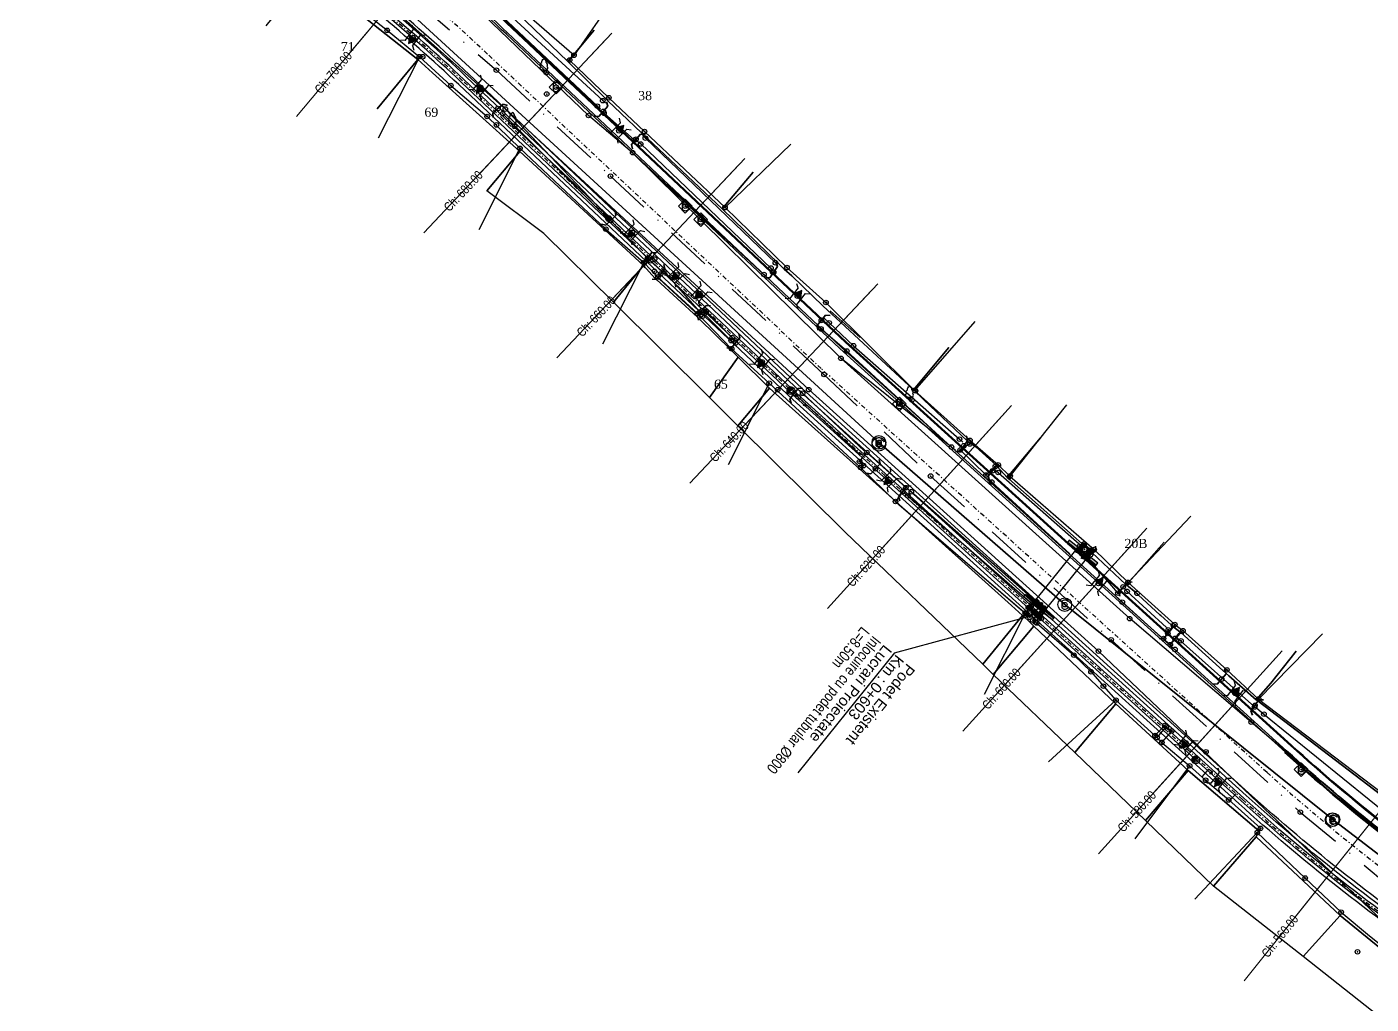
# Model space of a CAD drawing. Extents: x 0 to 459354, y 0 to 625322.
# Drawn here: x 458775 to 458922.2, y 624928.6 to 625035.5 of the extents above; entities that cross this region are included whole.
import ezdxf
from ezdxf.enums import TextEntityAlignment as Align

# ---------------------------------------------------------------- set-up
doc = ezdxf.new("R2010")
doc.units = 0
doc.header["$PDMODE"] = 32
doc.header["$PDSIZE"] = 0.5
doc.linetypes.add('DASHDOT', pattern=[1, 0.5, -0.25, 0, -0.25])
doc.linetypes.add('ZDASHDOT5x2', pattern=[9, 5, -2, 0, -2])
doc.layers.get('0').update_dxf_attribs({"color": 8})
for name, color, linetype in [('000_PXY', 8, 'Continuous'), ('02_ACCES_CURTE', 8, 'Continuous'), ('03_LINIE_ELECTRICA_AER', 8, 'Continuous'), ('05_CV_CANAL', 8, 'Continuous'), ('05_CV_GAZ_AER', 8, 'Continuous'), ('07_TREE_POM', 7, 'Continuous'), ('09_ApaAx', 8, 'RIGOLA'), ('ACCES', 221, 'Continuous'), ('Apa', 8, 'Continuous'), ('Ax proiectat', 12, 'DASHDOT'), ('B-mare', 11, 'Continuous'), ('B-mica', 11, 'Continuous'), ('Carosabil Pr', 12, 'Continuous'), ('coronam-pr', 11, 'Continuous'), ('DrumAx', 8, 'ZDASHDOT5x2'), ('DrumLateral', 8, 'Continuous'), ('Gard', 3, 'PLASA'), ('Gard Nou', 91, 'Continuous'), ('LIMITE', 1, 'Continuous'), ('PARCELE_ClipVS', 82, 'Continuous'), ('PLATFORMA', 1, 'Continuous'), ('PlatformeBetAsf', 161, 'Continuous'), ('PODET', 8, 'Continuous'), ('podete plan', 1, 'Continuous'), ('Sant-Pr', 161, 'Continuous'), ('Text Podet', 161, 'Continuous'), ('Texte', 7, 'Continuous'), ('TOPO_CERC', 1, 'Continuous'), ('TOPO_POINTS', 7, 'Continuous'), ('TOPO_SYMBOL', 8, 'Continuous'), ('tub-pr', 141, 'Continuous'), ('work', 6, 'Continuous'), ('ZID', 11, 'Continuous')]:
    doc.layers.add(name, color=color, linetype=linetype)
for name, color, linetype, lineweight in [('02_PODET', 8, 'Continuous', 35), ('09_Canalizare', 2, 'CANAL', 35), ('Constructii', 1, 'Continuous', 35), ('Cross1', 171, 'Continuous', 35)]:
    doc.layers.add(name, color=color, linetype=linetype, lineweight=lineweight)
doc.layers.add('ARD-XLINES', color=2, linetype='Continuous', lineweight=0, plot=False)
doc.styles.add('Arial', font='arial.ttf', dxfattribs={"width": 0.8})
doc.styles.add('podete', font='arial.ttf')
doc.styles.get("Standard").update_dxf_attribs({"font": 'arial.ttf'})
doc.styles.add('Times2', font='times.ttf', dxfattribs={"height": 2})
doc.linetypes.add('CANAL', pattern='A,3.5,-0.5,[4,GEOLAND.SHX,S=1,R=0,X=0,Y=0],-0.5,3.5,-2.5,3.5,-0.9,["C",Standard,S=1.5,R=0,X=-0.5,Y=-0.75],-0.9,3.5,-2.5', length=21.8)
doc.linetypes.add('FENCELINE3-ISO', pattern='A,8.89,[130,ltypeshp.shx,S=3.175,R=45,X=0,Y=0],0,[130,ltypeshp.shx,S=3.175,R=-45,X=0,Y=0],27.94', length=36.83)
doc.linetypes.add('PLASA', pattern='A,5,[2,GEOLAND.SHX,S=1,R=0,X=0,Y=0],0,5,[2,GEOLAND.SHX,S=1,R=180,X=0,Y=0],0', length=10)
doc.linetypes.add('RIGOLA', pattern='A,0.001,[6,GEOLAND.SHX,S=1,R=0,X=0,Y=0],-2', length=2.001)

# ---------------------------------------------------------------- blocks, each defined once
blk = doc.blocks.new('PctRad')
blk.add_point((0, 0))
blk = doc.blocks.new('PODETA')
blk.add_hatch(color=256).paths.add_polyline_path([(0.4, 0.1), (0, 0.79), (-0.4, 0.1)])
for points in [[(-0.5, 0.75), (-0.9, 1.03)], [(-0.5, 0.75), (-0.5, -0.75)], [(-0.5, 0), (0.5, 0)], [(0.5, 0.75), (0.9, 1.03)], [(0.5, 0.75), (0.5, -0.75)], [(-0.5, -0.75), (-0.9, -1.03)], [(0.5, -0.75), (0.9, -1.03)]]:
    blk.add_lwpolyline(points)
blk.add_lwpolyline([(-0.4, 0.1), (0.4, 0.1), (0, 0.79)], close=True)
blk = doc.blocks.new('PODET')
for points in [[(-0.75, 0), (-1.03, -0.4)], [(-0.75, 0), (0.75, 0)], [(0.75, 0), (1.03, -0.4)]]:
    blk.add_lwpolyline(points)
blk = doc.blocks.new('AERGAZ')
blk.add_lwpolyline([(0, -0.75), (0.75, 0), (0, 0.75), (-0.75, 0)], close=True)
blk.add_lwpolyline([(0.34, 0.33, 0.487825), (-0.33, 0.33), (-0.33, -0.33, 0.463596), (0.34, -0.35, 0.259718)], format="xyb")
blk.add_lwpolyline([(0.34, -0.35), (0.34, -0.07), (-0.02, -0.07)])
blk = doc.blocks.new('POM')
blk.add_line((-0.5, 0), (0, 0))
for points in [[(-0.5, 0.54, -0.130249), (-1.21, 0.72, -0.39298), (-1.19, 1.41, -0.37007), (-1, 2.22, -0.339624), (-0.5, 3, -0.339624)], [(-0.5, 0.54, 0.130249), (0.21, 0.72, 0.39298), (0.19, 1.41, 0.37007), (0, 2.22, 0.339624), (-0.5, 3, 0.339624)]]:
    blk.add_lwpolyline(points, format="xyb")
blk.add_lwpolyline([(-0.5, 0), (-0.5, 0.54)])
blk = doc.blocks.new('LEB')
for points in [[(-0.85, 0, 0, 0, 0), (-5, 0, 0, 1, 0), (-4.18, 0, 0.25, 0.25, 0)], [(0.85, 0, 0, 0, 0), (5, 0, 0, 1, 0), (4.18, 0, 0.25, 0.25, 0)]]:
    blk.add_lwpolyline(points, format="xyseb")
for points in [[(0, 0), (-0.85, 0)], [(0, 0.1), (-0.84, 0.1)], [(0, 0.2), (-0.83, 0.2)], [(0, 0.3), (-0.8, 0.3)], [(-0.8, 0.29), (-0.8, -0.29)], [(0, 0.4), (-0.75, 0.4)], [(-0.7, 0.48), (-0.7, -0.48)], [(0, 0.5), (-0.69, 0.5)], [(-0.6, 0.6), (-0.6, -0.6)], [(0, 0.6), (-0.6, 0.6)], [(-0.5, 0.69), (-0.5, -0.69)], [(0, 0.7), (-0.48, 0.7)], [(-0.4, 0.75), (-0.4, -0.75)], [(-0.3, 0.8), (-0.3, -0.8)], [(0, 0.8), (-0.29, 0.8)], [(-0.2, 0.83), (-0.2, -0.83)], [(-0.1, 0.84), (-0.1, -0.84)], [(0, 0.85), (0, -0.85)], [(0, -0.1), (-0.84, -0.1)], [(0, -0.2), (-0.83, -0.2)], [(0, -0.3), (-0.8, -0.3)], [(0, -0.4), (-0.75, -0.4)], [(0, -0.5), (-0.69, -0.5)], [(0, -0.6), (-0.6, -0.6)], [(0, -0.7), (-0.48, -0.7)], [(0, -0.8), (-0.29, -0.8)]]:
    blk.add_lwpolyline(points)
blk.add_circle((0, 0), 0.85)
blk = doc.blocks.new('CVC')
blk.add_lwpolyline([(0.67, 0.67, 0.487825), (-0.66, 0.67), (-0.66, -0.66, 0.463596), (0.67, -0.7, 0.259718)], format="xyb")
blk.add_circle((0, 0), 1.5)
blk = doc.blocks.new('PUNCTOPO')
at = {"layer": 'TOPO_CERC'}
blk.add_circle((0, 0), 0.25, dxfattribs=at)
at = {"layer": 'TOPO_SYMBOL'}
blk.add_point((0, 0), dxfattribs=at)
blk = doc.blocks.new('$CAMIN_CANAL')
blk.add_circle((0, 0), 1.5)
blk.add_text('C', height=2).set_placement((-0.64, -1.03))
blk = doc.blocks.new('*U47')
at = {"layer": 'coronam-pr'}
h = blk.add_hatch(color=232, dxfattribs=at)
h.paths.add_polyline_path([(0, 0), (0, 0.75), (-0.17, 0.75), (-0.17, 0)])
h.paths.add_polyline_path([(0, -0.75), (0, 0), (-0.17, 0), (-0.17, -0.75)])
h.paths.add_polyline_path([(0, 0.75), (0, 1.87), (-0.07, 2), (-0.4, 2), (-0.4, -2), (-0.07, -2), (0, -1.87), (0, -0.75), (-0.17, -0.75), (-0.17, 0.75)])
h = blk.add_hatch(color=232, dxfattribs=at)
h.paths.add_polyline_path([(7.17, 0), (7.17, 0.75), (7.34, 0.75), (7.34, 0)])
h.paths.add_polyline_path([(7.17, -0.75), (7.17, 0), (7.34, 0), (7.34, -0.75)])
h.paths.add_polyline_path([(7.17, 0.75), (7.17, 1.87), (7.24, 2), (7.57, 2), (7.57, -2), (7.24, -2), (7.17, -1.87), (7.17, -0.75), (7.34, -0.75), (7.34, 0.75)])
at = {"layer": 'coronam-pr', "ltscale": 0.5}
for p, q in [((-0.13, 2), (-0.13, -2)), ((-0.07, -2), (-0.07, 2)), ((7.24, -2), (7.24, 2)), ((7.3, 2), (7.3, -2))]:
    blk.add_line(p, q, dxfattribs=at)
for points in [[(-0.4, -2), (-0.4, 2), (-0.07, 2), (0, 1.87), (0, -1.87), (-0.07, -2)], [(7.57, -2), (7.57, 2), (7.24, 2), (7.17, 1.87), (7.17, -1.87), (7.24, -2)]]:
    blk.add_lwpolyline(points, close=True, dxfattribs=at)
at = {"layer": 'Text Podet', "ltscale": 0.5}
for p, q in [((-14.03, 9.17), (-30.9, 9.17)), ((-14.03, 9.17), (-1.4, 0)), ((-0.4, 0), (-1.4, 0))]:
    blk.add_line(p, q, dxfattribs=at)
at = {"layer": 'tub-pr', "ltscale": 0.3}
for p, q in [((0, 0.75), (7.17, 0.75)), ((0, -0.75), (7.17, -0.75))]:
    blk.add_line(p, q, dxfattribs=at)
at = {"layer": 'Text Podet', "style": 'podete', "width": 1}
for s, p in [('Lucrari Proiectate', (-13.99, 10.65)), ('Km :', (-14, 8.94))]:
    blk.add_text(s, height=1.2, rotation=180, dxfattribs=at).set_placement(p)
at = {"layer": 'Text Podet', "style": 'podete'}
for tag, width, p in [('LUCRARI1', 0.8, (-13.99, 12.6)), ('PODET', 1, (-14, 6.19))]:
    blk.add_attdef(tag, text='', height=1.2, rotation=180, dxfattribs=dict(at, width=width)).set_placement(p, align=Align.TOP_LEFT)
at = {"layer": 'Text Podet', "style": 'podete', "oblique": 360}
for tag, width, p in [('LUCRARI', 0.8, (-13.99, 10.99)), ('KM', 1, (-17.8, 7.74))]:
    blk.add_attdef(tag, text='', height=1.2, rotation=180, dxfattribs=dict(at, width=width)).set_placement(p, align=Align.TOP_LEFT)

msp = doc.modelspace()

# ---------------------------------------------------------------- linework, layer by layer
at = {"layer": '09_ApaAx', "linetype": 'Continuous'}
for points in [[(458793.679, 625065.334, 357.389), (458819.646, 625043.684, 357.062), (458837.482, 625026.855, 356.268), (458837.823, 625026.559, 356.26)], [(458827.111, 625026.045, 357.072), (458838.664, 625014.509, 357.123), (458838.794, 625014.382, 357.118)], [(458841.877, 625023.026, 356.164), (458842.227, 625022.721, 356.156), (458856.488, 625009.142, 356.021), (458856.588, 625009.048, 356.021)], [(458843.135, 625010.106, 356.943), (458843.314, 625009.929, 356.936), (458844.393, 625008.868, 356.911)], [(458849.026, 625004.311, 356.804), (458849.191, 625004.148, 356.8), (458852.136, 625001.19, 356.703), (458852.46, 625000.918, 356.7)], [(458862.313, 625003.66, 356.054), (458862.856, 625003.149, 356.057), (458865.532, 625000.635, 355.96), (458877.136, 624990.416, 355.757), (458877.503, 624990.099, 355.757)], [(458876.693, 624989.167, 356.432), (458876.261, 624989.543, 356.433), (458864.149, 624999.264, 356.724)], [(458859.211, 624995.249, 356.648), (458859.48, 624995.023, 356.646), (458866.297, 624988.706, 356.616)], [(458881.035, 624987.053, 355.757), (458881.374, 624986.761, 355.757), (458890.546, 624978.675, 355.665)], [(458889.215, 624977.852, 356.471), (458880.662, 624985.72, 356.425), (458880.215, 624986.108, 356.426)], [(458871.067, 624984.557, 356.522), (458871.469, 624984.215, 356.512), (458885.1, 624972.388, 355.747)], [(458895.127, 624974.098, 355.406), (458895.477, 624973.752, 355.423), (458899.806, 624969.782, 355.46)], [(458894.953, 624972.575, 356.501), (458894.375, 624973.106, 356.498)], [(458899.138, 624968.818, 356.421), (458894.953, 624972.575, 356.501)], [(458909.665, 624961.02, 355.348), (458910.465, 624960.313, 355.336), (458927.756, 624946.295, 355.393), (458932.296, 624943.329, 355.473), (458932.483, 624943.197, 355.466)]]:
    msp.add_polyline3d(points, dxfattribs=at)
at = {"layer": '09_Canalizare'}
msp.add_polyline3d([(458412.758, 625252.15, 360.219), (458494.912, 625210.561, 359.691), (458536.094, 625186.777, 359.783), (458584.022, 625170.175, 359.513), (458646.357, 625144.513, 359.27), (458770.124, 625072.277, 358.623), (458809.879, 625043.638, 358.163), (458868.313, 624990.057, 356.944), (458888.66, 624972.296, 356.813), (458918.01, 624948.764, 356.691), (458967.377, 624910.996, 355.31), (459005.081, 624876.348, 354.149), (459025.818, 624844.897, 353.334), (459028.629, 624827.889, 353.073), (459013.77, 624776.51, 352.479), (459006.738, 624736.883, 351.989), (459013.103, 624646.775, 350.696), (459041.95, 624549.155, 349.598), (459058.582, 624509.42, 349.445), (459079.9, 624466.879, 349.78), (459079.797, 624438.977, 349.784)], dxfattribs=at)
at = {"layer": 'ACCES'}
msp.add_line((458899.288, 624957.207, 357.723), (458898.535, 624957.958, 357.674), dxfattribs=at)
for points in [[(458814.463, 625035.166, 358.321), (458817.991, 625032.274, 358.253)], [(458821.436, 625029.13, 358.087), (458825.411, 625025.734, 357.905)], [(458838.738, 625027.785, 356.662), (458842.641, 625024.081, 356.707)], [(458858.235, 625009.193, 356.547), (458862.509, 625005.376, 356.495)], [(458844.104, 625008.152, 357.257), (458848.453, 625004.17, 357.29)], [(458852.181, 625000.308, 357.273), (458856.302, 624996.536, 357.157)], [(458878.287, 624990.274, 356.207), (458881.359, 624987.603, 356.074)], [(458866.289, 624987.32, 357.183), (458870.125, 624983.586, 357.116)], [(458891.879, 624978.324, 356.191), (458895.587, 624974.737, 356.188)], [(458900.699, 624970.114, 356.356), (458901.592, 624969.45, 356.298)], [(458906.402, 624965.161, 356.447), (458909.877, 624961.968, 356.43)], [(458899.288, 624957.207, 357.723), (458902.322, 624954.655, 357.585)], [(458904.083, 624953.074, 357.34), (458906.606, 624950.923, 357.404)], [(458914.981, 624942.37, 357.736), (458918.923, 624938.638, 357.684), (458922.014, 624936.053, 357.74)]]:
    msp.add_polyline3d(points, dxfattribs=at)
at = {"layer": 'Apa'}
for points in [[(458838.377, 625027.196, 356.603), (458838.069, 625027.467, 356.611), (458820.111, 625043.993, 357.151), (458794.046, 625065.774, 357.599)], [(458838.894, 625014.494, 357.194), (458838.75, 625014.623, 357.198), (458827.41, 625026.542, 357.478)], [(458857.068, 625009.645, 356.476), (458856.979, 625009.723, 356.479), (458842.741, 625023.356, 356.487), (458842.415, 625023.643, 356.496)], [(458855.872, 625008.287, 356.779), (458855.721, 625008.431, 356.781), (458841.344, 625021.769, 356.952)], [(458844.702, 625009.172, 357.067), (458843.755, 625010.131, 357.07), (458843.425, 625010.428, 357.079)], [(458852.676, 625001.174, 356.957), (458852.237, 625001.521, 356.953), (458849.4, 625004.409, 357.053), (458849.264, 625004.546, 357.053)], [(458866.265, 625001.541, 356.149), (458862.961, 625004.453, 356.266)], [(458876.261, 624989.543, 356.433), (458864.791, 625000.059, 356.672), (458861.964, 625002.481, 356.691), (458861.563, 625002.863, 356.697)], [(458866.704, 624989.145, 356.931), (458859.957, 624995.435, 357.022), (458859.602, 624995.714, 357.019)], [(458885.481, 624972.637, 356.746), (458871.856, 624984.657, 356.779), (458871.448, 624985.005, 356.793)]]:
    msp.add_polyline3d(points, dxfattribs=at)
at = {"layer": 'ARD-XLINES', "lineweight": 0}
for p, q in [((458804.545, 625025.742), (458823.814, 625048.737)), ((458810.326, 625032.641), (458823.171, 625047.97)), ((458818.501, 625013.013), (458839.076, 625034.846)), ((458824.673, 625019.563), (458838.39, 625034.118)), ((458833.056, 624999.296), (458853.631, 625021.129)), ((458839.228, 625005.846), (458852.945, 625020.401)), ((458847.611, 624985.579), (458868.186, 625007.412)), ((458853.783, 624992.129), (458867.5, 625006.684)), ((458862.688, 624971.871), (458882.825, 624994.109)), ((458868.729, 624978.543), (458882.154, 624993.368)), ((458877.513, 624958.447), (458897.65, 624980.684)), ((458883.554, 624965.118), (458896.979, 624979.943)), ((458892.338, 624945.022), (458912.475, 624967.259)), ((458898.379, 624951.693), (458911.804, 624966.518)), ((458908.3, 624931.126), (458927.033, 624954.558)), ((458913.92, 624938.155), (458926.409, 624953.777))]:
    msp.add_line(p, q, dxfattribs=at)
at = {"layer": 'Ax proiectat'}
for points in [[(459026.213, 624816.521, 0.233658), (459018.327, 624860.126), (459017.171, 624861.685, 0.0576291), (458981.816, 624899.398), (458968.407, 624910.751, 0.0261957), (458947.57, 624926.597), (458932.487, 624936.866, -0.0345373), (458910.802, 624953.935), (458861.991, 624998.135), (458825.459, 625032.563, 0.0299651), (458807.077, 625047.916), (458778.842, 625068.76, 0.0270711), (458760.761, 625080.652), (458665.923, 625135.923, 0.0398092), (458622.936, 625156.587), (458561.149, 625180.447), (458532.117, 625192.009, -0.0301771), (458504.831, 625204.832)], [(459022.369, 624817.627, 0.233658), (459015.114, 624857.743), (459013.958, 624859.302, 0.0576291), (458979.231, 624896.346), (458965.822, 624907.698, 0.0261957), (458945.318, 624923.291), (458930.236, 624933.56, -0.0345373), (458908.117, 624950.97), (458859.277, 624995.197), (458822.716, 625029.652, 0.0299651), (458804.701, 625044.698), (458776.466, 625065.542, 0.0270711), (458758.747, 625077.196), (458663.909, 625132.467, 0.0398092), (458621.495, 625152.856), (458559.689, 625176.723), (458530.638, 625188.292, -0.0301771), (458502.914, 625201.321)]]:
    msp.add_lwpolyline(points, format="xyb", dxfattribs=at)
at = {"layer": 'B-mare'}
msp.add_lwpolyline([(459035.885, 624838.255, -0.5073501), (459030.319, 624840.831, 0.1103507), (459020.898, 624862.032), (459019.742, 624863.59, 0.0576291), (458983.884, 624901.841), (458970.474, 624913.193, 0.0261957), (458949.371, 624929.242), (458934.288, 624939.511, -0.0345373), (458912.95, 624956.307), (458864.163, 625000.486), (458827.654, 625034.892, 0.0299651), (458808.977, 625050.49), (458780.742, 625071.334, 0.0270711), (458762.373, 625083.417), (458667.534, 625138.688, 0.0398092), (458624.089, 625159.572), (458562.317, 625183.426), (458550.616, 625188.086, -0.4373485), (458547.558, 625196.035), (458549.759, 625200.508)], format="xyb", dxfattribs=at)
at = {"layer": 'B-mica'}
for p, q in [((458903.705, 624953.467), (458904.469, 624954.31)), ((458906.666, 624950.779), (458907.431, 624951.621))]:
    msp.add_line(p, q, dxfattribs=at)
for points in [[(459031.385, 624838.865, 0.1203958), (459021.46, 624862.448), (459020.304, 624864.007, 0.0576291), (458984.336, 624902.375), (458970.927, 624913.728, 0.0261957), (458949.765, 624929.821), (458934.682, 624940.09, -0.0345373), (458913.42, 624956.826), (458864.638, 625001), (458828.134, 625035.401, 0.0299651), (458809.393, 625051.054), (458781.158, 625071.898, 0.0270711), (458762.725, 625084.022), (458667.887, 625139.293, 0.0398092), (458624.341, 625160.225), (458562.573, 625184.078), (458550.875, 625188.736)], [(459031.504, 624838.754, 0.1210022), (459021.54, 624862.508), (459020.384, 624864.067, 0.0576291), (458984.401, 624902.451), (458970.991, 624913.804, 0.0261957), (458949.821, 624929.903), (458934.739, 624940.172, -0.0345373), (458913.487, 624956.9), (458864.706, 625001.073), (458828.203, 625035.474, 0.0299651), (458809.452, 625051.134), (458781.218, 625071.978, 0.0270711), (458762.775, 625084.108), (458667.937, 625139.379, 0.0398092), (458624.377, 625160.319), (458562.609, 625184.171), (458550.912, 625188.829)]]:
    msp.add_lwpolyline(points, format="xyb", dxfattribs=at)
at = {"layer": 'Carosabil Pr'}
for points in [[(459023.33, 624817.35, 0.233658), (459015.917, 624858.339), (459014.761, 624859.898, 0.0576291), (458979.878, 624897.109), (458966.468, 624908.462, 0.0261957), (458945.881, 624924.117), (458930.799, 624934.386, -0.0345373), (458908.788, 624951.711), (458859.955, 624995.931), (458823.402, 625030.38, 0.0299651), (458805.295, 625045.502), (458777.06, 625066.346, 0.0270711), (458759.251, 625078.06), (458664.412, 625133.331, 0.0398092), (458621.855, 625153.789), (458560.054, 625177.654), (458531.007, 625189.221, -0.0301771), (458503.394, 625202.199)], [(459035.982, 624838.08, -0.5073501), (459030.123, 624840.791, 0.1103507), (459020.737, 624861.912), (459019.581, 624863.471, 0.0576291), (458983.755, 624901.688), (458970.345, 624913.041, 0.0261957), (458949.258, 624929.077), (458934.176, 624939.346, -0.0345373), (458912.816, 624956.158), (458864.027, 625000.339), (458827.517, 625034.746, 0.0299651), (458808.859, 625050.33), (458780.624, 625071.173, 0.0270711), (458762.272, 625083.244), (458667.433, 625138.515, 0.0398092), (458624.017, 625159.386), (458562.244, 625183.24), (458550.542, 625187.9, -0.4373485), (458547.378, 625196.124), (458549.58, 625200.597)]]:
    msp.add_lwpolyline(points, format="xyb", dxfattribs=at)
msp.add_arc((459045.139, 625101.995), 197, 227.7692, 235.94433, dxfattribs=at)
at = {"layer": 'Constructii'}
msp.add_polyline3d([(458843.772, 625008.398, 357.151), (458848.678, 625003.879, 357.108)], dxfattribs=at)
at = {"layer": 'DrumAx'}
msp.add_polyline3d([(458771.04, 625074.75, 358.518), (458795.931, 625056.153, 358.31), (458810.61, 625044.383, 358.138), (458826.432, 625030.802, 357.556), (458838.919, 625019.197, 357.235), (458862.292, 624997.498, 356.907), (458873.964, 624986.37, 356.813), (458893.738, 624968.453, 356.755), (458914.447, 624949.587, 356.749), (458923.901, 624941.742, 356.818), (458930.988, 624936.805, 356.429), (458952.588, 624923.059, 355.583), (458959.367, 624918.569, 355.479), (458984.242, 624897.307, 354.617), (458987.725, 624894.484, 354.53), (458997.878, 624883.871, 354.349), (459009.449, 624871.195, 353.914), (459017.903, 624860.658, 353.705), (459023.341, 624852.731, 353.476), (459026.303, 624842.64, 353.331), (459027.285, 624830.43, 353.139)], dxfattribs=at)
at = {"layer": 'DrumLateral'}
for p, q in [((458895.765, 624970.764, 356.541), (458864.149, 624999.264, 356.724)), ((458909.078, 624959.444, 356.603), (458895.765, 624970.764, 356.541))]:
    msp.add_line(p, q, dxfattribs=at)
for points in [[(458864.149, 624999.264, 356.724), (458841.344, 625021.769, 356.952), (458836.522, 625025.842, 357.08), (458818.956, 625042.7, 357.676), (458813.035, 625046.982, 358.05), (458792.128, 625064.582, 358.26), (458773.349, 625077.987, 358.14), (458760.593, 625085.737, 358.46), (458755.274, 625089.112, 358.482), (458750.003, 625092.751, 358.667), (458740.7, 625098.2, 358.45), (458716.503, 625112.344, 358.506), (458704.26, 625118.217, 358.502), (458701.718, 625119.771, 358.46), (458695.601, 625123.301, 358.449), (458687.035, 625128.097, 358.593), (458680.496, 625131.624, 358.625), (458677.751, 625133.033, 358.665), (458650.347, 625147.913, 358.973), (458634.828, 625155.317, 359.06), (458630.007, 625157.667, 359.03), (458618.888, 625162.581, 359.163)], [(458769.168, 625067.831, 359.324), (458770.355, 625069.101, 358.712), (458773.6, 625068.426, 358.57), (458783.009, 625060.611, 358.403), (458790.428, 625055.583, 358.259), (458809.149, 625042.892, 358.188), (458827.41, 625026.542, 357.478)], [(458827.41, 625026.542, 357.478), (458860.625, 624995.833, 356.983)], [(458860.625, 624995.833, 356.983), (458892.35, 624967.209, 356.783)], [(458892.35, 624967.209, 356.783), (458924.264, 624936.932, 357.106)], [(458961.703, 624921.087, 355.356), (458954.839, 624925.902, 355.357), (458948.469, 624930.483, 355.538), (458935.725, 624939.749, 355.867), (458931.327, 624942.018, 356.165), (458926.559, 624944.599, 356.341), (458909.078, 624959.444, 356.603)]]:
    msp.add_polyline3d(points, dxfattribs=at)
at = {"layer": 'Gard'}
msp.add_line((458870.474, 624983.272, 357.277), (458884.225, 624971.459, 357.282), dxfattribs=at)
at = {"layer": 'Gard Nou', "linetype": 'FENCELINE3-ISO'}
for points in [[(458800.612, 625044.001, 358.626), (458805.157, 625040.816, 358.432), (458805.984, 625041.808, 358.414), (458814.463, 625035.166, 358.321)], [(458823.447, 625042.447, 357.289), (458834.926, 625032.432, 356.713), (458834.442, 625031.913, 356.733), (458838.738, 625027.785, 356.662)], [(458817.991, 625032.274, 358.253), (458821.436, 625029.13, 358.087)], [(458825.411, 625025.734, 357.905), (458829.006, 625022.246, 357.464), (458838.413, 625013.398, 357.477), (458842.561, 625009.746, 357.456), (458844.104, 625008.152, 357.257)], [(458842.641, 625024.081, 356.707), (458851.46, 625015.76, 356.326), (458858.235, 625009.193, 356.547)], [(458862.509, 625005.376, 356.495), (458872.221, 624995.751, 355.965), (458878.287, 624990.274, 356.207)], [(458848.453, 625004.17, 357.29), (458852.181, 625000.308, 357.273)], [(458856.302, 624996.536, 357.157), (458866.289, 624987.32, 357.183)], [(458881.359, 624987.603, 356.074), (458882.631, 624986.348, 355.984), (458891.879, 624978.324, 356.191)], [(458870.125, 624983.586, 357.116), (458884.323, 624971.383, 357.222), (458884.389, 624971.326, 357.222)], [(458895.587, 624974.737, 356.188), (458900.699, 624970.114, 356.356)], [(458885.645, 624970.239, 357.219), (458889.651, 624966.771, 357.21), (458891.533, 624964.955, 357.101), (458892.889, 624963.379, 357.105), (458894.262, 624961.848, 357.298), (458898.532, 624957.964, 357.676)], [(458901.592, 624969.45, 356.298), (458906.402, 624965.161, 356.447)], [(458909.877, 624961.968, 356.43), (458933.768, 624943.817, 356.071)], [(458902.322, 624954.655, 357.585), (458904.083, 624953.074, 357.34)], [(458906.606, 624950.923, 357.404), (458910.082, 624947.818, 357.81), (458909.736, 624947.348, 358.035), (458914.981, 624942.37, 357.736)], [(458922.014, 624936.053, 357.74), (458926.715, 624932.287, 356.303)]]:
    msp.add_polyline3d(points, dxfattribs=at)
at = {"layer": 'LIMITE'}
for points, elevation in [([(458840.621, 625040.652), (458834.926, 625032.432)], 356.713), ([(458817.991, 625032.274), (458813.491, 625023.344)], 358.253), ([(458829.006, 625022.246), (458824.506, 625013.316)], 357.464), ([(458858.666, 625022.693), (458851.46, 625015.76)], 356.326), ([(458842.561, 625009.746), (458838.061, 625000.816)], 357.456), ([(458878.798, 625003.284), (458872.221, 624995.751)], 355.965), ([(458856.303, 624996.535), (458851.803, 624987.605)], 357.156), ([(458888.86, 624994.171), (458882.631, 624986.348)], 355.984), ([(458902.477, 624981.984), (458895.587, 624974.737)], 356.188), ([(458884.323, 624971.383), (458879.823, 624962.453)], 357.222), ([(458916.869, 624969.117), (458909.877, 624961.968)], 356.43), ([(458894.262, 624961.848), (458886.885, 624955.097)], 357.298), ([(458902.322, 624954.655), (458896.331, 624946.648)], 357.585), ([(458909.736, 624947.348), (458902.89, 624940.059)], 358.035)]:
    msp.add_lwpolyline(points, dxfattribs=dict(at, elevation=elevation))
at = {"layer": 'PARCELE_ClipVS'}
for points in [[(458837.129, 625035.174), (458834.736, 625032.292), (458834.258, 625031.768), (458823.139, 625042.431), (458820.599, 625044.711), (458820.433, 625044.896), (458824.817, 625050.284)], [(458801.204, 625035.661), (458805.137, 625040.524), (458806.026, 625041.302), (458817.825, 625031.956), (458813.364, 625026.574)], [(458940.129, 624920.9), (458918.804, 624938.264), (458909.607, 624946.878), (458909.912, 624947.539), (458902.18, 624954.152), (458894.246, 624961.443), (458885.277, 624969.949), (458884.721, 624970.487), (458884.207, 624970.967), (458884.047, 624971.116), (458882.833, 624972.205), (458866.184, 624987.148), (458858.479, 624994.064), (458856.325, 624995.997), (458852.909, 624999.372), (458852.136, 625000.136), (458848.633, 625003.597), (458848.447, 625003.767), (458843.998, 625007.835), (458843.768, 625008.045), (458842.519, 625009.413), (458829.005, 625021.911), (458819.443, 625030.502), (458817.825, 625031.956), (458806.026, 625041.302)], [(458823.139, 625042.431), (458834.258, 625031.768), (458838.478, 625027.589), (458838.661, 625027.412), (458839.329, 625026.776), (458842.329, 625023.924), (458851.165, 625015.606), (458857.348, 625009.609), (458857.953, 625009.022), (458858.788, 625008.273), (458862.205, 625004.963), (458863.115, 625004.118), (458872.079, 624995.802), (458873.232, 624994.71), (458877.978, 624990.214), (458878.057, 624990.139), (458878.915, 624989.568), (458881.129, 624987.552), (458881.248, 624987.425), (458882.361, 624986.232), (458882.663, 624985.964), (458882.855, 624985.793), (458891.496, 624978.12), (458891.622, 624978.002), (458895.35, 624974.521), (458895.427, 624974.449), (458896.48, 624973.573), (458896.738, 624973.337), (458899.081, 624971.197), (458899.169, 624971.117), (458900.31, 624970.074), (458900.443, 624969.953), (458901.254, 624969.324), (458901.368, 624969.236), (458905.602, 624965.434), (458906.631, 624964.523), (458909.622, 624961.871), (458909.817, 624961.722), (458933.066, 624944.005)], [(458854.529, 625019.637), (458851.165, 625015.606), (458842.329, 625023.924), (458839.329, 625026.776), (458838.661, 625027.412), (458838.478, 625027.589), (458834.258, 625031.768), (458834.736, 625032.292), (458837.129, 625035.174)], [(458813.364, 625026.574), (458817.825, 625031.956), (458819.443, 625030.502), (458829.005, 625021.911), (458825.391, 625017.586)], [(458875.961, 625000.461), (458872.079, 624995.802), (458863.115, 625004.118), (458862.205, 625004.963), (458858.788, 625008.273), (458857.953, 625009.022), (458857.348, 625009.609), (458851.165, 625015.606), (458854.529, 625019.637)], [(458886.017, 624990.573), (458882.361, 624986.232), (458881.248, 624987.425), (458881.129, 624987.552), (458878.915, 624989.568), (458878.057, 624990.139), (458877.978, 624990.214), (458873.232, 624994.71), (458872.079, 624995.802), (458875.961, 625000.461)], [(458899.545, 624979.144), (458895.427, 624974.449), (458895.35, 624974.521), (458891.622, 624978.002), (458891.496, 624978.12), (458882.855, 624985.793), (458882.663, 624985.964), (458882.361, 624986.232), (458886.017, 624990.573)], [(458913.984, 624967.221), (458911.208, 624963.713), (458909.622, 624961.871), (458906.631, 624964.523), (458905.602, 624965.434), (458901.368, 624969.236), (458901.254, 624969.324), (458900.443, 624969.953), (458900.31, 624970.074), (458899.169, 624971.117), (458899.081, 624971.197), (458896.738, 624973.337), (458896.48, 624973.573), (458895.427, 624974.449), (458899.545, 624979.144)], [(458940.014, 624946.824), (458936.629, 624942.652), (458935.922, 624942.027), (458933.066, 624944.005), (458909.817, 624961.722), (458909.622, 624961.871), (458911.208, 624963.713), (458913.984, 624967.221)]]:
    msp.add_lwpolyline(points, dxfattribs=at)
for points in [[(458842.519, 625009.413), (458839.232, 625005.391), (458831.611, 625012.938), (458825.391, 625017.586), (458829.005, 625021.911)], [(458852.909, 624999.372), (458849.753, 624994.97), (458839.232, 625005.391), (458842.519, 625009.413), (458843.768, 625008.045), (458843.998, 625007.835), (458848.447, 625003.767), (458848.633, 625003.597), (458852.136, 625000.136)], [(458856.325, 624995.997), (458852.868, 624991.886), (458849.753, 624994.97), (458852.909, 624999.372)], [(458884.047, 624971.116), (458879.673, 624965.786), (458864.632, 624980.235), (458852.868, 624991.886), (458856.325, 624995.997), (458858.479, 624994.064), (458866.184, 624987.148), (458882.833, 624972.205)], [(458885.277, 624969.949), (458880.836, 624964.669), (458879.673, 624965.786), (458884.047, 624971.116), (458884.207, 624970.967), (458884.721, 624970.487)], [(458894.246, 624961.443), (458889.747, 624956.108), (458880.836, 624964.669), (458885.277, 624969.949)], [(458902.18, 624954.152), (458897.479, 624948.681), (458889.747, 624956.108), (458894.246, 624961.443)], [(458909.607, 624946.878), (458904.958, 624941.497), (458897.479, 624948.681), (458902.18, 624954.152), (458909.912, 624947.539)], [(458918.804, 624938.264), (458914.741, 624933.78), (458904.958, 624941.497), (458909.607, 624946.878)], [(458945.291, 624916.697), (458941.048, 624913.028), (458914.741, 624933.78), (458918.804, 624938.264), (458940.129, 624920.9)]]:
    msp.add_lwpolyline(points, close=True, dxfattribs=at)
at = {"layer": 'PLATFORMA'}
for points in [[(458844.104, 625008.152, 357.257), (458844.758, 625008.803, 357.184), (458848.675, 625004.331, 357.155), (458848.453, 625004.17, 357.29)], [(458878.269, 624989.888, 356.341), (458877.213, 624989.231, 356.332), (458880.028, 624986.49, 356.326), (458881.061, 624987.41, 356.329), (458881.359, 624987.603, 356.074)], [(458866.617, 624987.519, 357.09), (458866.196, 624987.967, 357.097), (458866.991, 624988.958, 357.11), (458871.251, 624985.104, 357.069), (458870.125, 624983.586, 357.116)], [(458891.879, 624978.324, 356.191), (458891.134, 624977.374, 356.304), (458894.474, 624973.561, 356.256), (458895.587, 624974.737, 356.188)], [(458900.699, 624970.114, 356.356), (458899.474, 624968.595, 356.585), (458900.21, 624967.913, 356.619), (458901.592, 624969.45, 356.298)], [(458898.535, 624957.958, 357.674), (458899.609, 624959.065, 357.082), (458900.378, 624958.466, 357.098), (458899.288, 624957.207, 357.723)]]:
    msp.add_polyline3d(points, dxfattribs=at)
at = {"layer": 'PlatformeBetAsf'}
for points in [[(458884.669, 624971.984, 356.943), (458884.435, 624971.291, 357.191)], [(458884.844, 624971.858, 357.064), (458884.59, 624971.181, 357.189)], [(458885.211, 624971.509, 356.647), (458884.832, 624970.911, 356.77)], [(458885.584, 624971.242, 356.647), (458885.153, 624970.607, 356.765)], [(458885.931, 624970.916, 357.091), (458885.433, 624970.376, 357.147)], [(458886.09, 624970.793, 357.02), (458885.602, 624970.3, 357.218)], [(458898.77, 624957.747, 357.65), (458899.771, 624958.922, 357.074), (458900.367, 624958.468, 357.08), (458899.291, 624957.231, 357.712)]]:
    msp.add_polyline3d(points, dxfattribs=at)
at = {"layer": 'PODET'}
for points in [[(458838.21, 625026.088, 356.802), (458841.532, 625023.146, 356.75)], [(458838.914, 625014.347, 357.377), (458843.053, 625010.141, 357.266)], [(458856.674, 625008.682, 356.739), (458862.013, 625003.424, 356.722)], [(458890.05, 624978.228, 356.519), (458891.059, 624977.374, 356.49)], [(458886.387, 624971.924, 356.837), (458885.582, 624972.629, 356.805)], [(458899.994, 624969.538, 356.419), (458900.077, 624969.464, 356.417)], [(458900.991, 624968.647, 356.396), (458909.438, 624961.099, 356.197)]]:
    msp.add_polyline3d(points, dxfattribs=at)
at = {"layer": 'Sant-Pr'}
for points in [[(459022.946, 624817.461, 0.233658), (459015.596, 624858.101), (459014.44, 624859.66, 0.0576291), (458979.619, 624896.804), (458966.21, 624908.156, 0.0261957), (458945.656, 624923.787), (458930.574, 624934.056, -0.0345373), (458908.52, 624951.414), (458859.684, 624995.638), (458823.127, 625030.089, 0.0299651), (458805.057, 625045.181), (458776.823, 625066.025, 0.0270711), (458759.049, 625077.715), (458664.211, 625132.986, 0.0398092), (458621.711, 625153.416), (458559.908, 625177.282), (458544.114, 625183.571, 0.371308), (458537.203, 625181.189), (458531.97, 625172.208)], [(459022.561, 624817.571, 0.233658), (459015.275, 624857.862), (459014.119, 624859.421, 0.0576291), (458979.361, 624896.498), (458965.951, 624907.851, 0.0261957), (458945.431, 624923.456), (458930.349, 624933.725, -0.0345373), (458908.251, 624951.118), (458859.412, 624995.344), (458822.853, 625029.797, 0.0299651), (458804.82, 625044.859), (458776.585, 625065.703, 0.0270711), (458758.848, 625077.369), (458664.009, 625132.64, 0.0398092), (458621.567, 625153.042), (458559.762, 625176.909), (458543.966, 625183.2, 0.371308), (458537.549, 625180.987), (458532.315, 625172.007)], [(459022.177, 624817.682, 0.233658), (459014.953, 624857.624), (459013.797, 624859.183, 0.0576291), (458979.102, 624896.193), (458965.693, 624907.546, 0.0261957), (458945.206, 624923.125), (458930.123, 624933.394, -0.0345373), (458907.983, 624950.821), (458859.141, 624995.05), (458822.579, 625029.506, 0.0299651), (458804.582, 625044.537), (458776.347, 625065.381, 0.0270711), (458758.647, 625077.024), (458663.808, 625132.295, 0.0398092), (458621.423, 625152.669), (458559.615, 625176.537), (458543.818, 625182.828, 0.371308), (458537.895, 625180.786), (458532.661, 625171.805)], [(459021.792, 624817.793, 0.233658), (459014.632, 624857.386), (459013.476, 624858.945, 0.0576291), (458978.844, 624895.888), (458965.434, 624907.24, 0.0261957), (458944.981, 624922.795), (458929.898, 624933.064, -0.0345373), (458907.714, 624950.525), (458858.87, 624994.756), (458822.304, 625029.215, 0.0299651), (458804.345, 625044.215), (458776.11, 625065.059, 0.0270711), (458758.445, 625076.678), (458663.607, 625131.949, 0.0398092), (458621.279, 625152.296), (458559.469, 625176.164), (458543.67, 625182.457, 0.371308), (458538.24, 625180.584), (458533.006, 625171.604)]]:
    msp.add_lwpolyline(points, format="xyb", dxfattribs=at)
at = {"layer": 'work'}
for p, q in [((458864.027, 625000.339), (458827.517, 625034.746)), ((458859.955, 624995.931), (458823.402, 625030.38)), ((458912.816, 624956.158), (458864.027, 625000.339)), ((458908.788, 624951.711), (458859.955, 624995.931))]:
    msp.add_line(p, q, dxfattribs=at)
for centre, radius, start, end in [((458688.292, 624887.012), 203, 46.69857, 53.564), ((459045.049, 625102.184), 197, 227.83763, 235.74985)]:
    msp.add_arc(centre, radius, start, end, dxfattribs=at)
at = {"layer": 'ZID'}
for points in [[(458890.935, 624977.585, 356.015), (458891.089, 624977.748, 355.853), (458891.228, 624977.885, 355.676), (458891.307, 624978.012, 355.66), (458891.56, 624978.255, 355.822), (458890.754, 624978.933, 355.842), (458890.546, 624978.675, 355.665), (458890.356, 624978.433, 355.673), (458890.262, 624978.24, 355.898), (458890.203, 624978.168, 355.932)], [(458885.27, 624971.553, 356.632), (458884.844, 624971.858, 357.064), (458884.81, 624971.989, 356.655), (458884.958, 624972.128, 356.418), (458885.068, 624972.311, 356.418), (458885.484, 624972.58, 356.728), (458886.346, 624971.851, 356.771), (458886.108, 624971.46, 356.521), (458885.976, 624971.278, 356.495), (458885.813, 624971.061, 356.672), (458885.898, 624970.9, 357.134), (458885.648, 624971.101, 356.693)]]:
    msp.add_polyline3d(points, dxfattribs=at)

# ---------------------------------------------------------------- block references
at = {"layer": '000_PXY', "xscale": 0.1, "yscale": 0.1, "zscale": 0.1}
for p in [(458817.293, 625034.36, 358.25), (458818.36, 625032.268, 358.163), (458826.432, 625030.802, 357.556), (458831.889, 625030.525, 357.138), (458824.726, 625028.898, 357.692), (458831.943, 625028.191, 357.334), (458832.966, 625028.947, 357.124), (458826.605, 625026.597, 357.555), (458827.41, 625026.542, 357.478), (458837.482, 625026.855, 356.268), (458838.069, 625027.467, 356.611), (458838.125, 625026.294, 356.728), (458826.439, 625024.81, 357.604), (458827.111, 625026.045, 357.072), (458836.522, 625025.842, 357.08), (458828.431, 625024.65, 357.42), (458839.83, 625024.171, 357.003), (458842.741, 625023.356, 356.487), (458841.718, 625023.241, 356.691), (458842.227, 625022.721, 356.156), (458841.344, 625021.769, 356.952), (458838.919, 625019.197, 357.235), (458847.103, 625015.916, 357.036), (458838.664, 625014.509, 357.123), (458838.75, 625014.623, 357.198), (458848.805, 625014.453, 357.006), (458838.963, 625014.359, 357.364), (458841.331, 625013.053, 357.24), (458842.988, 625010.224, 357.255), (458843.755, 625010.131, 357.07), (458842.604, 625009.686, 357.102), (458843.314, 625009.929, 356.936), (458843.734, 625008.781, 356.88), (458856.488, 625009.142, 356.021), (458856.791, 625008.697, 356.695), (458856.979, 625009.723, 356.479), (458844.419, 625008.485, 357.173), (458846.189, 625008.397, 357.166), (458855.721, 625008.431, 356.781), (458848.704, 625006.335, 357.146), (458859.378, 625006.064, 356.688), (458848.917, 625004.477, 357.194), (458849.191, 625004.148, 356.8), (458849.4, 625004.409, 357.053), (458848.95, 625003.833, 357.053), (458862.004, 625003.408, 356.673), (458862.856, 625003.149, 356.057), (458852.136, 625001.19, 356.703), (458852.237, 625001.521, 356.953), (458861.964, 625002.481, 356.691), (458852.614, 625000.936, 357.046), (458864.791, 625000.059, 356.672), (458865.532, 625000.635, 355.96), (458855.515, 624998.872, 357.019), (458864.149, 624999.264, 356.724), (458862.292, 624997.498, 356.907), (458857.228, 624995.824, 357.143), (458858.672, 624995.728, 357.111), (458859.035, 624995.395, 356.871), (458859.957, 624995.435, 357.022), (458860.625, 624995.833, 356.983), (458872.307, 624995.7, 355.887), (458859.48, 624995.023, 356.646), (458870.548, 624994.267, 356.596), (458871.922, 624994.699, 356.503), (458868.313, 624990.057, 356.944), (458876.261, 624989.543, 356.433), (458877.136, 624990.416, 355.757), (458877.612, 624989.692, 356.496), (458867.93, 624987.168, 357.028), (458880.743, 624986.947, 356.428), (458881.374, 624986.761, 355.757), (458869.41, 624985.975, 357.09), (458873.964, 624986.37, 356.813), (458880.662, 624985.72, 356.425), (458882.685, 624986.394, 355.905), (458870.915, 624984.706, 357.095), (458871.469, 624984.215, 356.512), (458871.856, 624984.657, 356.779), (458890.225, 624978.254, 355.921), (458890.525, 624977.867, 356.481), (458890.754, 624978.91, 355.827), (458890.826, 624978.344, 355.195), (458891.464, 624977.749, 356.259), (458891.476, 624978.239, 355.793), (458890.971, 624977.607, 355.995), (458892.352, 624974.617, 356.373), (458895.057, 624974.248, 356.225), (458895.477, 624973.752, 355.423), (458896.573, 624973.533, 355.69), (458884.669, 624971.984, 356.943), (458884.845, 624971.858, 357.03), (458884.859, 624971.993, 356.622), (458885.481, 624972.637, 356.746), (458885.982, 624972.307, 356.757), (458886.347, 624971.944, 356.772), (458888.66, 624972.296, 356.813), (458894.953, 624972.575, 356.501), (458884.435, 624971.291, 357.191), (458884.59, 624971.181, 357.189), (458884.832, 624970.911, 356.77), (458885.153, 624970.607, 356.765), (458885.211, 624971.509, 356.647), (458885.433, 624970.376, 357.147), (458885.584, 624971.242, 356.647), (458885.602, 624970.3, 357.218), (458885.748, 624971.186, 356.64), (458885.931, 624970.916, 357.091), (458886.09, 624970.793, 357.02), (458895.765, 624970.764, 356.541), (458899.938, 624969.152, 356.622), (458893.738, 624968.453, 356.755), (458900.721, 624967.397, 356.391), (458900.73, 624968.6, 356.613), (458901.386, 624968.333, 355.473), (458892.35, 624967.209, 356.783), (458905.83, 624964.148, 356.427), (458907.294, 624962.6, 356.56), (458909.483, 624961.281, 356.281), (458910.465, 624960.313, 355.336), (458899.771, 624958.922, 357.074), (458909.078, 624959.444, 356.603), (458898.77, 624957.747, 357.65), (458899.291, 624957.231, 357.712), (458900.367, 624958.468, 357.08), (458901.914, 624957.175, 356.938), (458903.001, 624955.297, 357.525), (458914.539, 624954.246, 356.494), (458905.543, 624953.03, 357.021), (458914.447, 624949.587, 356.749), (458918.01, 624948.764, 356.691), (458920.71, 624934.299, 358.138)]:
    msp.add_blockref('PctRad', p, dxfattribs=at)
at = {"layer": '02_ACCES_CURTE'}
for p, rotation in [((458817.293, 625034.36, 358.25), 142.7552783376631), ((458824.726, 625028.898, 357.692), 140.3091107925197), ((458839.83, 625024.171, 357.003), 314.9718210873432), ((458841.331, 625013.053, 357.24), 135.3278694099423), ((458846.189, 625008.397, 357.166), 132.5786572763043), ((458848.704, 625006.335, 357.146), 136.7578774206265), ((458859.378, 625006.064, 356.688), 321.5865582109492), ((458855.515, 624998.872, 357.019), 141.9280107848036), ((458869.41, 624985.975, 357.09), 133.4536234989978), ((458892.352, 624974.617, 356.373), 319.5465951709579), ((458907.294, 624962.6, 356.56), 322.681254313842), ((458901.914, 624957.175, 356.938), 139.4897780740161), ((458905.543, 624953.03, 357.021), 141.9801722877368)]:
    msp.add_blockref('PODETA', p, dxfattribs=dict(at, rotation=rotation))
at = {"layer": '02_PODET'}
for p, rotation in [((458826.605, 625026.597, 357.555), 39.42709261761554), ((458838.125, 625026.294, 356.728), 229.2431690248235), ((458841.718, 625023.241, 356.691), 48.31894174458293), ((458838.963, 625014.359, 357.364), 223.7099045512154), ((458842.988, 625010.224, 357.255), 53.30629053776691), ((458844.419, 625008.485, 357.173), 231.5156111779429), ((458856.791, 625008.697, 356.695), 235.9203874224611), ((458848.917, 625004.477, 357.194), 50.35374281470986), ((458862.004, 625003.408, 356.673), 50.71646509927518), ((458852.614, 625000.936, 357.046), 230.0420018893028), ((458859.035, 624995.395, 356.871), 51.34201716543472), ((458877.612, 624989.692, 356.496), 235.5533458084858), ((458867.93, 624987.168, 357.028), 226.4724829367294), ((458880.743, 624986.947, 356.428), 51.69017985686649), ((458870.915, 624984.706, 357.095), 52.7902499997758), ((458890.525, 624977.867, 356.481), 134.6803375171292), ((458891.464, 624977.749, 356.259), 219.2477377320688), ((458895.057, 624974.248, 356.225), 48.71465584538183), ((458885.982, 624972.307, 356.757), 310.0224170978764), ((458899.938, 624969.152, 356.622), 231.1842988043427), ((458900.73, 624968.6, 356.613), 51.28172127345573), ((458905.83, 624964.148, 356.427), 228.7689666637749), ((458909.483, 624961.281, 356.281), 54.0959231200931)]:
    msp.add_blockref('PODET', p, dxfattribs=dict(at, rotation=rotation))
at = {"layer": '03_LINIE_ELECTRICA_AER', "xscale": 0.5, "yscale": 0.5, "zscale": 0.5}
for p, rotation in [((458858.672, 624995.728, 357.111), 314.3575882431149), ((458903.001, 624955.297, 357.525), 319.5991762359188)]:
    msp.add_blockref('LEB', p, dxfattribs=dict(at, rotation=rotation))
at = {"layer": '05_CV_CANAL', "xscale": 0.5, "yscale": 0.5, "zscale": 0.5}
for p in [(458868.313, 624990.057, 356.944), (458888.66, 624972.296, 356.813), (458918.01, 624948.764, 356.691)]:
    msp.add_blockref('CVC', p, dxfattribs=at)
at = {"layer": '05_CV_GAZ_AER'}
for p in [(458832.966, 625028.947, 357.124), (458847.103, 625015.916, 357.036), (458848.805, 625014.453, 357.006), (458870.548, 624994.267, 356.596), (458914.539, 624954.246, 356.494)]:
    msp.add_blockref('AERGAZ', p, dxfattribs=at)
at = {"layer": '07_TREE_POM', "xscale": 0.5, "yscale": 0.5, "zscale": 0.5}
for p in [(458831.889, 625030.525, 357.138), (458828.431, 625024.65, 357.42), (458871.922, 624994.699, 356.503)]:
    msp.add_blockref('POM', p, dxfattribs=at)
at = {"layer": 'podete plan', "rotation": 51.13689869638161}
msp.add_blockref('*U47', (458885.956, 624972.209, 355.801), dxfattribs=at).add_auto_attribs({'KM': '0+603', 'LUCRARI': 'Inlocuire cu podet tubular %%C800', 'LUCRARI1': 'L=8.50m', 'PODET': 'Podet Existent'})
at = {"layer": 'TOPO_POINTS', "xscale": 0.25, "yscale": 0.25, "zscale": 0.25}
for p in [(458814.463, 625035.166, 358.321), (458817.991, 625032.274, 358.253), (458834.926, 625032.432, 356.713), (458834.442, 625031.913, 356.733), (458821.436, 625029.13, 358.087), (458838.738, 625027.785, 356.662), (458825.411, 625025.734, 357.905), (458838.21, 625026.088, 356.802), (458842.641, 625024.081, 356.707), (458829.006, 625022.246, 357.464), (458841.532, 625023.146, 356.75), (458851.46, 625015.76, 356.326), (458838.413, 625013.398, 357.477), (458838.914, 625014.347, 357.377), (458843.053, 625010.141, 357.266), (458842.561, 625009.746, 357.456), (458844.758, 625008.803, 357.184), (458856.674, 625008.682, 356.739), (458858.235, 625009.193, 356.547), (458844.104, 625008.152, 357.257), (458848.453, 625004.17, 357.29), (458848.675, 625004.331, 357.155), (458862.509, 625005.376, 356.495), (458862.013, 625003.424, 356.722), (458852.181, 625000.308, 357.273), (458856.302, 624996.536, 357.157), (458856.303, 624996.535, 357.156), (458872.221, 624995.751, 355.965), (458868.306, 624989.859, 356.936), (458878.269, 624989.888, 356.341), (458878.287, 624990.274, 356.207), (458866.196, 624987.967, 357.097), (458866.991, 624988.958, 357.11), (458877.213, 624989.231, 356.332), (458866.289, 624987.32, 357.183), (458866.617, 624987.519, 357.09), (458880.028, 624986.49, 356.326), (458881.061, 624987.41, 356.329), (458881.359, 624987.603, 356.074), (458871.251, 624985.104, 357.069), (458882.631, 624986.348, 355.984), (458870.125, 624983.586, 357.116), (458890.05, 624978.228, 356.519), (458890.203, 624978.168, 355.932), (458890.246, 624978.167, 355.319), (458890.262, 624978.24, 355.898), (458890.356, 624978.433, 355.673), (458890.546, 624978.675, 355.665), (458890.617, 624977.777, 356.095), (458890.62, 624977.812, 355.544), (458890.666, 624977.836, 355.544), (458890.754, 624978.933, 355.842), (458890.765, 624978.751, 355.305), (458891.089, 624977.748, 355.853), (458891.228, 624977.885, 355.676), (458891.307, 624978.012, 355.66), (458891.434, 624978.079, 355.338), (458891.56, 624978.255, 355.822), (458891.879, 624978.324, 356.191), (458890.891, 624977.609, 355.294), (458890.935, 624977.585, 356.015), (458891.059, 624977.374, 356.49), (458891.134, 624977.374, 356.304), (458895.587, 624974.737, 356.188), (458894.474, 624973.561, 356.256), (458884.81, 624971.989, 356.655), (458884.844, 624971.858, 357.064), (458884.958, 624972.128, 356.418), (458885.068, 624972.311, 356.418), (458885.484, 624972.58, 356.728), (458885.582, 624972.629, 356.805), (458885.888, 624972.231, 356.36), (458885.924, 624972.156, 355.801), (458886.346, 624971.851, 356.771), (458886.387, 624971.924, 356.837), (458884.323, 624971.383, 357.222), (458885.27, 624971.553, 356.632), (458885.648, 624971.101, 356.693), (458885.813, 624971.061, 356.672), (458885.898, 624970.9, 357.134), (458885.976, 624971.278, 356.495), (458886.108, 624971.46, 356.521), (458899.994, 624969.538, 356.419), (458900.699, 624970.114, 356.356), (458901.592, 624969.45, 356.298), (458899.474, 624968.595, 356.585), (458900.21, 624967.913, 356.619), (458889.651, 624966.771, 357.21), (458891.533, 624964.955, 357.101), (458906.402, 624965.161, 356.447), (458892.889, 624963.379, 357.105), (458894.262, 624961.848, 357.298), (458909.877, 624961.968, 356.43), (458909.438, 624961.099, 356.197), (458899.609, 624959.065, 357.082), (458898.532, 624957.964, 357.676), (458898.535, 624957.958, 357.674), (458899.288, 624957.207, 357.723), (458900.378, 624958.466, 357.098), (458904.121, 624956.179, 356.848), (458902.322, 624954.655, 357.585), (458904.083, 624953.074, 357.34), (458906.606, 624950.923, 357.404), (458917.919, 624948.758, 356.661), (458909.736, 624947.348, 358.035), (458910.082, 624947.818, 357.81), (458914.981, 624942.37, 357.736), (458918.923, 624938.638, 357.684)]:
    msp.add_blockref('PUNCTOPO', p, dxfattribs=at)
at = {"layer": 'TOPO_SYMBOL', "xscale": 0.5, "yscale": 0.5, "zscale": 0.5}
for p in [(458868.306, 624989.859, 356.936), (458917.919, 624948.758, 356.661)]:
    msp.add_blockref('$CAMIN_CANAL', p, dxfattribs=at)

# ---------------------------------------------------------------- texts
at = {"layer": 'Cross1', "style": 'Arial', "width": 0.8}
for s, rotation, p in [('Ch: 700.00', 50.03776, (458810.326, 625032.641)), ('Ch: 680.00', 46.69857, (458824.673, 625019.563)), ('Ch: 660.00', 46.69857, (458839.228, 625005.846)), ('Ch: 640.00', 46.69857, (458853.783, 624992.129)), ('Ch: 620.00', 47.83763, (458868.729, 624978.543)), ('Ch: 600.00', 47.83763, (458883.554, 624965.118)), ('Ch: 580.00', 47.83763, (458898.379, 624951.693)), ('Ch: 560.00', 51.36025, (458913.92, 624938.155))]:
    msp.add_text(s, height=1, rotation=rotation, dxfattribs=at).set_placement(p, align=Align.MIDDLE_RIGHT)
at = {"layer": 'Texte', "style": 'Times2'}
for s, p in [('71', (458809.394, 625032.884)), ('38', (458841.955, 625027.523)), ('69', (458818.55, 625025.701)), ('65', (458850.25, 624995.93)), ('20B', (458895.197, 624978.496))]:
    msp.add_text(s, height=1, dxfattribs=at).set_placement(p)

doc.saveas('drawing.dxf')
